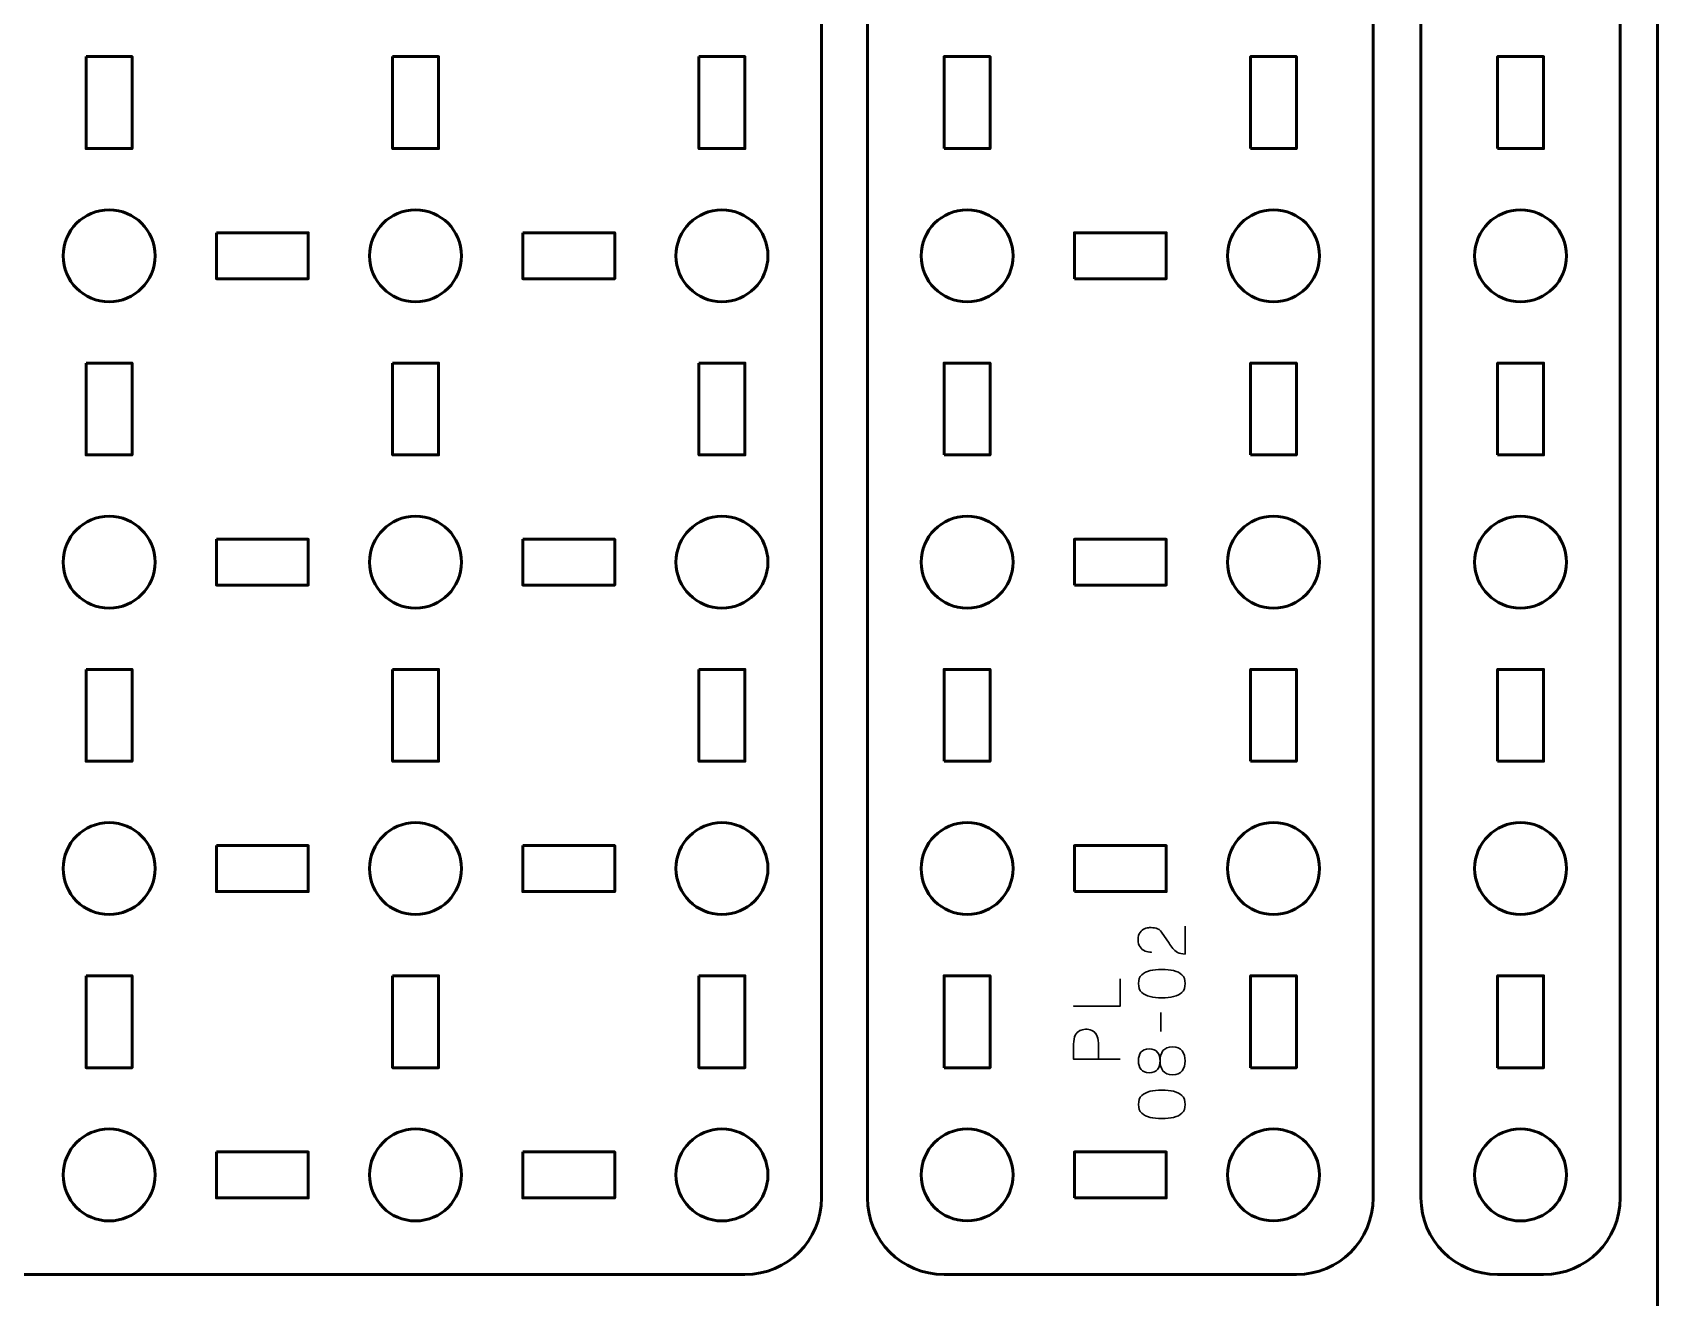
# Model space of a CAD drawing. Header units: centimetres. Extents: x -21 to 0, y -29.7 to 0.
# Drawn here: x -10.61 to 0, y -15.75 to -7.49 of the extents above; entities that cross this region are included whole.
import ezdxf

# ---------------------------------------------------------------- set-up
doc = ezdxf.new("R2010")
doc.units = ezdxf.units.CM
doc.header["$MEASUREMENT"] = 0
doc.layers.add('Layer 1', color=7, linetype='Continuous')

msp = doc.modelspace()

# ---------------------------------------------------------------- linework, layer by layer
at = {"layer": 'Layer 1', "color": 22, "lineweight": 53}
msp.add_open_spline([(-21.00003, -29.19996), (-21.00003, -29.19996), (-21.00003, -0.49992), (-21.00003, -0.49992), (-21.00003, -0.49992), (-21.00003, -0.22295), (-20.77694, 0.00004), (-20.49994, 0.00004), (-20.49994, 0.00004), (-20.49994, 0.00004), (-0.50008, 0.00004), (-0.50008, 0.00004), (-0.50008, 0.00004), (-0.22294, 0.00004), (0.00002, -0.22295), (0.00002, -0.49992), (0.00002, -0.49992), (0.00002, -0.49992), (0.00002, -29.19996), (0.00002, -29.19996), (0.00002, -29.19996), (0.00002, -29.47696), (-0.22294, -29.70005), (-0.50008, -29.70005), (-0.50008, -29.70005), (-0.50008, -29.70005), (-20.49994, -29.70005), (-20.49994, -29.70005), (-20.49994, -29.70005), (-20.77694, -29.70005), (-21.00003, -29.47696), (-21.00003, -29.19996)], degree=3, knots=[0, 0, 0, 0, 0.125, 0.125, 0.125, 0.125, 0.25, 0.25, 0.25, 0.25, 0.375, 0.375, 0.375, 0.375, 0.5, 0.5, 0.5, 0.5, 0.625, 0.625, 0.625, 0.625, 0.75, 0.75, 0.75, 0.75, 0.875, 0.875, 0.875, 0.875, 1, 1, 1, 1], dxfattribs=at)
at = {"layer": 'Layer 1', "color": 2, "lineweight": 53}
for points in [[(-20.25618, -0.29996), (-20.25618, -0.29996), (-5.9563, -0.29996), (-5.9563, -0.29996), (-5.9563, -0.29996), (-5.67916, -0.29996), (-5.4562, -0.52306), (-5.4562, -0.80006), (-5.4562, -0.80006), (-5.4562, -0.80006), (-5.4562, -15.09994), (-5.4562, -15.09994), (-5.4562, -15.09994), (-5.4562, -15.37708), (-5.67916, -15.60004), (-5.9563, -15.60004), (-5.9563, -15.60004), (-5.9563, -15.60004), (-20.25618, -15.60004), (-20.25618, -15.60004), (-20.25618, -15.60004), (-20.53318, -15.60004), (-20.75628, -15.37708), (-20.75628, -15.09994), (-20.75628, -15.09994), (-20.75628, -15.09994), (-20.75628, -0.80006), (-20.75628, -0.80006), (-20.75628, -0.80006), (-20.75628, -0.52306), (-20.53318, -0.29996), (-20.25618, -0.29996)], [(-5.15626, -15.09991), (-5.15626, -15.09991), (-5.15626, -0.80007), (-5.15626, -0.80007), (-5.15626, -0.80007), (-5.15626, -0.52294), (-4.93316, -0.29998), (-4.65616, -0.29998), (-4.65616, -0.29998), (-4.65616, -0.29998), (-2.35624, -0.29998), (-2.35624, -0.29998), (-2.35624, -0.29998), (-2.07923, -0.29998), (-1.85628, -0.52294), (-1.85628, -0.80007), (-1.85628, -0.80007), (-1.85628, -0.80007), (-1.85628, -15.09991), (-1.85628, -15.09991), (-1.85628, -15.09991), (-1.85628, -15.37691), (-2.07923, -15.60001), (-2.35624, -15.60001), (-2.35624, -15.60001), (-2.35624, -15.60001), (-4.65616, -15.60001), (-4.65616, -15.60001), (-4.65616, -15.60001), (-4.93316, -15.60001), (-5.15626, -15.37691), (-5.15626, -15.09991)], [(-1.54375, -15.09994), (-1.54375, -15.09994), (-1.54375, -0.80006), (-1.54375, -0.80006), (-1.54375, -0.80006), (-1.54375, -0.52292), (-1.32066, -0.29996), (-1.04366, -0.29996), (-1.04366, -0.29996), (-1.04366, -0.29996), (-0.74365, -0.29996), (-0.74365, -0.29996), (-0.74365, -0.29996), (-0.46669, -0.29996), (-0.24373, -0.52292), (-0.24373, -0.80006), (-0.24373, -0.80006), (-0.24373, -0.80006), (-0.24373, -15.09994), (-0.24373, -15.09994), (-0.24373, -15.09994), (-0.24373, -15.37694), (-0.46669, -15.60004), (-0.74365, -15.60004), (-0.74365, -15.60004), (-0.74365, -15.60004), (-1.04366, -15.60004), (-1.04366, -15.60004), (-1.04366, -15.60004), (-1.32066, -15.60004), (-1.54375, -15.37694), (-1.54375, -15.09994)]]:
    msp.add_open_spline(points, degree=3, knots=[0, 0, 0, 0, 0.125, 0.125, 0.125, 0.125, 0.25, 0.25, 0.25, 0.25, 0.375, 0.375, 0.375, 0.375, 0.5, 0.5, 0.5, 0.5, 0.625, 0.625, 0.625, 0.625, 0.75, 0.75, 0.75, 0.75, 0.875, 0.875, 0.875, 0.875, 1, 1, 1, 1], dxfattribs=at)
at = {"layer": 'Layer 1', "lineweight": 53}
for points in [[(-10.25617, -7.65002), (-10.25617, -7.65002), (-9.95616, -7.65002), (-9.95616, -7.65002), (-9.95616, -7.65002), (-9.95616, -7.65002), (-9.95616, -8.25002), (-9.95616, -8.25002), (-9.95616, -8.25002), (-9.95616, -8.25002), (-10.25617, -8.25002), (-10.25617, -8.25002), (-10.25617, -8.25002), (-10.25617, -8.25002), (-10.25617, -7.65002), (-10.25617, -7.65002)], [(-8.25623, -7.65002), (-8.25623, -7.65002), (-7.95623, -7.65002), (-7.95623, -7.65002), (-7.95623, -7.65002), (-7.95623, -7.65002), (-7.95623, -8.25002), (-7.95623, -8.25002), (-7.95623, -8.25002), (-7.95623, -8.25002), (-8.25623, -8.25002), (-8.25623, -8.25002), (-8.25623, -8.25002), (-8.25623, -8.25002), (-8.25623, -7.65002), (-8.25623, -7.65002)], [(-6.2563, -7.65002), (-6.2563, -7.65002), (-5.9563, -7.65002), (-5.9563, -7.65002), (-5.9563, -7.65002), (-5.9563, -7.65002), (-5.9563, -8.25002), (-5.9563, -8.25002), (-5.9563, -8.25002), (-5.9563, -8.25002), (-6.2563, -8.25002), (-6.2563, -8.25002), (-6.2563, -8.25002), (-6.2563, -8.25002), (-6.2563, -7.65002), (-6.2563, -7.65002)], [(-4.65616, -8.24997), (-4.65616, -8.24997), (-4.65616, -7.64997), (-4.65616, -7.64997), (-4.65616, -7.64997), (-4.65616, -7.64997), (-4.35616, -7.64997), (-4.35616, -7.64997), (-4.35616, -7.64997), (-4.35616, -7.64997), (-4.35616, -8.24997), (-4.35616, -8.24997), (-4.35616, -8.24997), (-4.35616, -8.24997), (-4.65616, -8.24997), (-4.65616, -8.24997)], [(-2.65624, -8.24997), (-2.65624, -8.24997), (-2.65624, -7.64997), (-2.65624, -7.64997), (-2.65624, -7.64997), (-2.65624, -7.64997), (-2.35624, -7.64997), (-2.35624, -7.64997), (-2.35624, -7.64997), (-2.35624, -7.64997), (-2.35624, -8.24997), (-2.35624, -8.24997), (-2.35624, -8.24997), (-2.35624, -8.24997), (-2.65624, -8.24997), (-2.65624, -8.24997)], [(-1.04366, -8.24998), (-1.04366, -8.24998), (-1.04366, -7.64998), (-1.04366, -7.64998), (-1.04366, -7.64998), (-1.04366, -7.64998), (-0.74365, -7.64998), (-0.74365, -7.64998), (-0.74365, -7.64998), (-0.74365, -7.64998), (-0.74365, -8.24998), (-0.74365, -8.24998), (-0.74365, -8.24998), (-0.74365, -8.24998), (-1.04366, -8.24998), (-1.04366, -8.24998)], [(-9.80627, -8.95004), (-9.80627, -9.11567), (-9.94061, -9.25004), (-10.10623, -9.25004), (-10.10623, -9.25004), (-10.2719, -9.25004), (-10.40624, -9.11567), (-10.40624, -8.95004), (-10.40624, -8.95004), (-10.40624, -8.78427), (-10.2719, -8.65003), (-10.10623, -8.65003), (-10.10623, -8.65003), (-9.94061, -8.65003), (-9.80627, -8.78427), (-9.80627, -8.95004)], [(-7.80616, -8.95004), (-7.80616, -9.11567), (-7.94053, -9.25004), (-8.10616, -9.25004), (-8.10616, -9.25004), (-8.27193, -9.25004), (-8.40616, -9.11567), (-8.40616, -8.95004), (-8.40616, -8.95004), (-8.40616, -8.78427), (-8.27193, -8.65003), (-8.10616, -8.65003), (-8.10616, -8.65003), (-7.94053, -8.65003), (-7.80616, -8.78427), (-7.80616, -8.95004)], [(-5.80623, -8.95004), (-5.80623, -9.11567), (-5.94056, -9.25004), (-6.10623, -9.25004), (-6.10623, -9.25004), (-6.27186, -9.25004), (-6.40623, -9.11567), (-6.40623, -8.95004), (-6.40623, -8.95004), (-6.40623, -8.78427), (-6.27186, -8.65003), (-6.10623, -8.65003), (-6.10623, -8.65003), (-5.94056, -8.65003), (-5.80623, -8.78427), (-5.80623, -8.95004)], [(-4.50623, -8.65002), (-4.34046, -8.65002), (-4.20623, -8.78426), (-4.20623, -8.95003), (-4.20623, -8.95003), (-4.20623, -9.11569), (-4.34046, -9.25003), (-4.50623, -9.25003), (-4.50623, -9.25003), (-4.67189, -9.25003), (-4.80623, -9.11569), (-4.80623, -8.95003), (-4.80623, -8.95003), (-4.80623, -8.78426), (-4.67189, -8.65002), (-4.50623, -8.65002)], [(-2.50617, -8.65002), (-2.34054, -8.65002), (-2.20616, -8.78426), (-2.20616, -8.95003), (-2.20616, -8.95003), (-2.20616, -9.11569), (-2.34054, -9.25003), (-2.50617, -9.25003), (-2.50617, -9.25003), (-2.67194, -9.25003), (-2.80617, -9.11569), (-2.80617, -8.95003), (-2.80617, -8.95003), (-2.80617, -8.78426), (-2.67194, -8.65002), (-2.50617, -8.65002)], [(-0.89373, -8.65003), (-0.72795, -8.65003), (-0.59372, -8.78427), (-0.59372, -8.95004), (-0.59372, -8.95004), (-0.59372, -9.1157), (-0.72795, -9.25004), (-0.89373, -9.25004), (-0.89373, -9.25004), (-1.05939, -9.25004), (-1.19373, -9.1157), (-1.19373, -8.95004), (-1.19373, -8.95004), (-1.19373, -8.78427), (-1.05939, -8.65003), (-0.89373, -8.65003)], [(-9.40622, -8.79996), (-9.40622, -8.79996), (-8.80621, -8.79996), (-8.80621, -8.79996), (-8.80621, -8.79996), (-8.80621, -8.79996), (-8.80621, -9.09997), (-8.80621, -9.09997), (-8.80621, -9.09997), (-8.80621, -9.09997), (-9.40622, -9.09997), (-9.40622, -9.09997), (-9.40622, -9.09997), (-9.40622, -9.09997), (-9.40622, -8.79996), (-9.40622, -8.79996)], [(-7.40625, -8.79996), (-7.40625, -8.79996), (-6.80625, -8.79996), (-6.80625, -8.79996), (-6.80625, -8.79996), (-6.80625, -8.79996), (-6.80625, -9.09997), (-6.80625, -9.09997), (-6.80625, -9.09997), (-6.80625, -9.09997), (-7.40625, -9.09997), (-7.40625, -9.09997), (-7.40625, -9.09997), (-7.40625, -9.09997), (-7.40625, -8.79996), (-7.40625, -8.79996)], [(-3.80621, -9.09996), (-3.80621, -9.09996), (-3.80621, -8.79995), (-3.80621, -8.79995), (-3.80621, -8.79995), (-3.80621, -8.79995), (-3.20622, -8.79995), (-3.20622, -8.79995), (-3.20622, -8.79995), (-3.20622, -8.79995), (-3.20622, -9.09996), (-3.20622, -9.09996), (-3.20622, -9.09996), (-3.20622, -9.09996), (-3.80621, -9.09996), (-3.80621, -9.09996)], [(-10.25617, -9.64995), (-10.25617, -9.64995), (-9.95616, -9.64995), (-9.95616, -9.64995), (-9.95616, -9.64995), (-9.95616, -9.64995), (-9.95616, -10.24995), (-9.95616, -10.24995), (-9.95616, -10.24995), (-9.95616, -10.24995), (-10.25617, -10.24995), (-10.25617, -10.24995), (-10.25617, -10.24995), (-10.25617, -10.24995), (-10.25617, -9.64995), (-10.25617, -9.64995)], [(-8.25623, -9.64995), (-8.25623, -9.64995), (-7.95623, -9.64995), (-7.95623, -9.64995), (-7.95623, -9.64995), (-7.95623, -9.64995), (-7.95623, -10.24995), (-7.95623, -10.24995), (-7.95623, -10.24995), (-7.95623, -10.24995), (-8.25623, -10.24995), (-8.25623, -10.24995), (-8.25623, -10.24995), (-8.25623, -10.24995), (-8.25623, -9.64995), (-8.25623, -9.64995)], [(-6.2563, -9.64995), (-6.2563, -9.64995), (-5.9563, -9.64995), (-5.9563, -9.64995), (-5.9563, -9.64995), (-5.9563, -9.64995), (-5.9563, -10.24995), (-5.9563, -10.24995), (-5.9563, -10.24995), (-5.9563, -10.24995), (-6.2563, -10.24995), (-6.2563, -10.24995), (-6.2563, -10.24995), (-6.2563, -10.24995), (-6.2563, -9.64995), (-6.2563, -9.64995)], [(-4.65616, -10.24994), (-4.65616, -10.24994), (-4.65616, -9.64994), (-4.65616, -9.64994), (-4.65616, -9.64994), (-4.65616, -9.64994), (-4.35616, -9.64994), (-4.35616, -9.64994), (-4.35616, -9.64994), (-4.35616, -9.64994), (-4.35616, -10.24994), (-4.35616, -10.24994), (-4.35616, -10.24994), (-4.35616, -10.24994), (-4.65616, -10.24994), (-4.65616, -10.24994)], [(-2.65624, -10.24994), (-2.65624, -10.24994), (-2.65624, -9.64994), (-2.65624, -9.64994), (-2.65624, -9.64994), (-2.65624, -9.64994), (-2.35624, -9.64994), (-2.35624, -9.64994), (-2.35624, -9.64994), (-2.35624, -9.64994), (-2.35624, -10.24994), (-2.35624, -10.24994), (-2.35624, -10.24994), (-2.35624, -10.24994), (-2.65624, -10.24994), (-2.65624, -10.24994)], [(-1.04366, -10.24995), (-1.04366, -10.24995), (-1.04366, -9.64995), (-1.04366, -9.64995), (-1.04366, -9.64995), (-1.04366, -9.64995), (-0.74365, -9.64995), (-0.74365, -9.64995), (-0.74365, -9.64995), (-0.74365, -9.64995), (-0.74365, -10.24995), (-0.74365, -10.24995), (-0.74365, -10.24995), (-0.74365, -10.24995), (-1.04366, -10.24995), (-1.04366, -10.24995)], [(-9.80627, -10.95), (-9.80627, -11.11563), (-9.94061, -11.24997), (-10.10623, -11.24997), (-10.10623, -11.24997), (-10.2719, -11.24997), (-10.40624, -11.11563), (-10.40624, -10.95), (-10.40624, -10.95), (-10.40624, -10.78434), (-10.2719, -10.65), (-10.10623, -10.65), (-10.10623, -10.65), (-9.94061, -10.65), (-9.80627, -10.78434), (-9.80627, -10.95)], [(-7.80616, -10.95), (-7.80616, -11.11563), (-7.94053, -11.24997), (-8.10616, -11.24997), (-8.10616, -11.24997), (-8.27193, -11.24997), (-8.40616, -11.11563), (-8.40616, -10.95), (-8.40616, -10.95), (-8.40616, -10.78434), (-8.27193, -10.65), (-8.10616, -10.65), (-8.10616, -10.65), (-7.94053, -10.65), (-7.80616, -10.78434), (-7.80616, -10.95)], [(-5.80623, -10.95), (-5.80623, -11.11563), (-5.94056, -11.24997), (-6.10623, -11.24997), (-6.10623, -11.24997), (-6.27186, -11.24997), (-6.40623, -11.11563), (-6.40623, -10.95), (-6.40623, -10.95), (-6.40623, -10.78434), (-6.27186, -10.65), (-6.10623, -10.65), (-6.10623, -10.65), (-5.94056, -10.65), (-5.80623, -10.78434), (-5.80623, -10.95)], [(-4.50623, -10.64999), (-4.34046, -10.64999), (-4.20623, -10.78432), (-4.20623, -10.94998), (-4.20623, -10.94998), (-4.20623, -11.11561), (-4.34046, -11.24999), (-4.50623, -11.24999), (-4.50623, -11.24999), (-4.67189, -11.24999), (-4.80623, -11.11561), (-4.80623, -10.94998), (-4.80623, -10.94998), (-4.80623, -10.78432), (-4.67189, -10.64999), (-4.50623, -10.64999)], [(-2.50617, -10.64999), (-2.34054, -10.64999), (-2.20616, -10.78432), (-2.20616, -10.94998), (-2.20616, -10.94998), (-2.20616, -11.11561), (-2.34054, -11.24999), (-2.50617, -11.24999), (-2.50617, -11.24999), (-2.67194, -11.24999), (-2.80617, -11.11561), (-2.80617, -10.94998), (-2.80617, -10.94998), (-2.80617, -10.78432), (-2.67194, -10.64999), (-2.50617, -10.64999)], [(-0.89373, -10.65), (-0.72795, -10.65), (-0.59372, -10.78434), (-0.59372, -10.95), (-0.59372, -10.95), (-0.59372, -11.11563), (-0.72795, -11.25001), (-0.89373, -11.25001), (-0.89373, -11.25001), (-1.05939, -11.25001), (-1.19373, -11.11563), (-1.19373, -10.95), (-1.19373, -10.95), (-1.19373, -10.78434), (-1.05939, -10.65), (-0.89373, -10.65)], [(-9.40622, -10.80007), (-9.40622, -10.80007), (-8.80621, -10.80007), (-8.80621, -10.80007), (-8.80621, -10.80007), (-8.80621, -10.80007), (-8.80621, -11.10008), (-8.80621, -11.10008), (-8.80621, -11.10008), (-8.80621, -11.10008), (-9.40622, -11.10008), (-9.40622, -11.10008), (-9.40622, -11.10008), (-9.40622, -11.10008), (-9.40622, -10.80007), (-9.40622, -10.80007)], [(-7.40625, -10.80007), (-7.40625, -10.80007), (-6.80625, -10.80007), (-6.80625, -10.80007), (-6.80625, -10.80007), (-6.80625, -10.80007), (-6.80625, -11.10008), (-6.80625, -11.10008), (-6.80625, -11.10008), (-6.80625, -11.10008), (-7.40625, -11.10008), (-7.40625, -11.10008), (-7.40625, -11.10008), (-7.40625, -11.10008), (-7.40625, -10.80007), (-7.40625, -10.80007)], [(-3.80621, -11.10006), (-3.80621, -11.10006), (-3.80621, -10.80005), (-3.80621, -10.80005), (-3.80621, -10.80005), (-3.80621, -10.80005), (-3.20622, -10.80005), (-3.20622, -10.80005), (-3.20622, -10.80005), (-3.20622, -10.80005), (-3.20622, -11.10006), (-3.20622, -11.10006), (-3.20622, -11.10006), (-3.20622, -11.10006), (-3.80621, -11.10006), (-3.80621, -11.10006)], [(-10.25617, -11.65002), (-10.25617, -11.65002), (-9.95616, -11.65002), (-9.95616, -11.65002), (-9.95616, -11.65002), (-9.95616, -11.65002), (-9.95616, -12.25003), (-9.95616, -12.25003), (-9.95616, -12.25003), (-9.95616, -12.25003), (-10.25617, -12.25003), (-10.25617, -12.25003), (-10.25617, -12.25003), (-10.25617, -12.25003), (-10.25617, -11.65002), (-10.25617, -11.65002)], [(-8.25623, -11.65002), (-8.25623, -11.65002), (-7.95623, -11.65002), (-7.95623, -11.65002), (-7.95623, -11.65002), (-7.95623, -11.65002), (-7.95623, -12.25003), (-7.95623, -12.25003), (-7.95623, -12.25003), (-7.95623, -12.25003), (-8.25623, -12.25003), (-8.25623, -12.25003), (-8.25623, -12.25003), (-8.25623, -12.25003), (-8.25623, -11.65002), (-8.25623, -11.65002)], [(-6.2563, -11.65002), (-6.2563, -11.65002), (-5.9563, -11.65002), (-5.9563, -11.65002), (-5.9563, -11.65002), (-5.9563, -11.65002), (-5.9563, -12.25003), (-5.9563, -12.25003), (-5.9563, -12.25003), (-5.9563, -12.25003), (-6.2563, -12.25003), (-6.2563, -12.25003), (-6.2563, -12.25003), (-6.2563, -12.25003), (-6.2563, -11.65002), (-6.2563, -11.65002)], [(-4.65616, -12.25001), (-4.65616, -12.25001), (-4.65616, -11.65), (-4.65616, -11.65), (-4.65616, -11.65), (-4.65616, -11.65), (-4.35616, -11.65), (-4.35616, -11.65), (-4.35616, -11.65), (-4.35616, -11.65), (-4.35616, -12.25001), (-4.35616, -12.25001), (-4.35616, -12.25001), (-4.35616, -12.25001), (-4.65616, -12.25001), (-4.65616, -12.25001)], [(-2.65624, -12.25001), (-2.65624, -12.25001), (-2.65624, -11.65), (-2.65624, -11.65), (-2.65624, -11.65), (-2.65624, -11.65), (-2.35624, -11.65), (-2.35624, -11.65), (-2.35624, -11.65), (-2.35624, -11.65), (-2.35624, -12.25001), (-2.35624, -12.25001), (-2.35624, -12.25001), (-2.35624, -12.25001), (-2.65624, -12.25001), (-2.65624, -12.25001)], [(-1.04366, -12.25003), (-1.04366, -12.25003), (-1.04366, -11.65002), (-1.04366, -11.65002), (-1.04366, -11.65002), (-1.04366, -11.65002), (-0.74365, -11.65002), (-0.74365, -11.65002), (-0.74365, -11.65002), (-0.74365, -11.65002), (-0.74365, -12.25003), (-0.74365, -12.25003), (-0.74365, -12.25003), (-0.74365, -12.25003), (-1.04366, -12.25003), (-1.04366, -12.25003)], [(-9.80627, -12.95008), (-9.80627, -13.11571), (-9.94061, -13.25008), (-10.10623, -13.25008), (-10.10623, -13.25008), (-10.2719, -13.25008), (-10.40624, -13.11571), (-10.40624, -12.95008), (-10.40624, -12.95008), (-10.40624, -12.78431), (-10.2719, -12.65008), (-10.10623, -12.65008), (-10.10623, -12.65008), (-9.94061, -12.65008), (-9.80627, -12.78431), (-9.80627, -12.95008)], [(-7.80616, -12.95008), (-7.80616, -13.11571), (-7.94053, -13.25008), (-8.10616, -13.25008), (-8.10616, -13.25008), (-8.27193, -13.25008), (-8.40616, -13.11571), (-8.40616, -12.95008), (-8.40616, -12.95008), (-8.40616, -12.78431), (-8.27193, -12.65008), (-8.10616, -12.65008), (-8.10616, -12.65008), (-7.94053, -12.65008), (-7.80616, -12.78431), (-7.80616, -12.95008)], [(-5.80623, -12.95008), (-5.80623, -13.11571), (-5.94056, -13.25008), (-6.10623, -13.25008), (-6.10623, -13.25008), (-6.27186, -13.25008), (-6.40623, -13.11571), (-6.40623, -12.95008), (-6.40623, -12.95008), (-6.40623, -12.78431), (-6.27186, -12.65008), (-6.10623, -12.65008), (-6.10623, -12.65008), (-5.94056, -12.65008), (-5.80623, -12.78431), (-5.80623, -12.95008)], [(-4.50623, -12.64991), (-4.34046, -12.64991), (-4.20623, -12.78429), (-4.20623, -12.94992), (-4.20623, -12.94992), (-4.20623, -13.11569), (-4.34046, -13.24992), (-4.50623, -13.24992), (-4.50623, -13.24992), (-4.67189, -13.24992), (-4.80623, -13.11569), (-4.80623, -12.94992), (-4.80623, -12.94992), (-4.80623, -12.78429), (-4.67189, -12.64991), (-4.50623, -12.64991)], [(-2.50617, -12.64991), (-2.34054, -12.64991), (-2.20616, -12.78429), (-2.20616, -12.94992), (-2.20616, -12.94992), (-2.20616, -13.11569), (-2.34054, -13.24992), (-2.50617, -13.24992), (-2.50617, -13.24992), (-2.67194, -13.24992), (-2.80617, -13.11569), (-2.80617, -12.94992), (-2.80617, -12.94992), (-2.80617, -12.78429), (-2.67194, -12.64991), (-2.50617, -12.64991)], [(-0.89373, -12.64993), (-0.72795, -12.64993), (-0.59372, -12.78431), (-0.59372, -12.94994), (-0.59372, -12.94994), (-0.59372, -13.11571), (-0.72795, -13.24994), (-0.89373, -13.24994), (-0.89373, -13.24994), (-1.05939, -13.24994), (-1.19373, -13.11571), (-1.19373, -12.94994), (-1.19373, -12.94994), (-1.19373, -12.78431), (-1.05939, -12.64993), (-0.89373, -12.64993)], [(-9.40622, -12.80001), (-9.40622, -12.80001), (-8.80621, -12.80001), (-8.80621, -12.80001), (-8.80621, -12.80001), (-8.80621, -12.80001), (-8.80621, -13.10001), (-8.80621, -13.10001), (-8.80621, -13.10001), (-8.80621, -13.10001), (-9.40622, -13.10001), (-9.40622, -13.10001), (-9.40622, -13.10001), (-9.40622, -13.10001), (-9.40622, -12.80001), (-9.40622, -12.80001)], [(-7.40625, -12.80001), (-7.40625, -12.80001), (-6.80625, -12.80001), (-6.80625, -12.80001), (-6.80625, -12.80001), (-6.80625, -12.80001), (-6.80625, -13.10001), (-6.80625, -13.10001), (-6.80625, -13.10001), (-6.80625, -13.10001), (-7.40625, -13.10001), (-7.40625, -13.10001), (-7.40625, -13.10001), (-7.40625, -13.10001), (-7.40625, -12.80001), (-7.40625, -12.80001)], [(-3.80621, -13.09999), (-3.80621, -13.09999), (-3.80621, -12.79999), (-3.80621, -12.79999), (-3.80621, -12.79999), (-3.80621, -12.79999), (-3.20622, -12.79999), (-3.20622, -12.79999), (-3.20622, -12.79999), (-3.20622, -12.79999), (-3.20622, -13.09999), (-3.20622, -13.09999), (-3.20622, -13.09999), (-3.20622, -13.09999), (-3.80621, -13.09999), (-3.80621, -13.09999)], [(-10.25617, -13.64999), (-10.25617, -13.64999), (-9.95616, -13.64999), (-9.95616, -13.64999), (-9.95616, -13.64999), (-9.95616, -13.64999), (-9.95616, -14.24999), (-9.95616, -14.24999), (-9.95616, -14.24999), (-9.95616, -14.24999), (-10.25617, -14.24999), (-10.25617, -14.24999), (-10.25617, -14.24999), (-10.25617, -14.24999), (-10.25617, -13.64999), (-10.25617, -13.64999)], [(-8.25623, -13.64999), (-8.25623, -13.64999), (-7.95623, -13.64999), (-7.95623, -13.64999), (-7.95623, -13.64999), (-7.95623, -13.64999), (-7.95623, -14.24999), (-7.95623, -14.24999), (-7.95623, -14.24999), (-7.95623, -14.24999), (-8.25623, -14.24999), (-8.25623, -14.24999), (-8.25623, -14.24999), (-8.25623, -14.24999), (-8.25623, -13.64999), (-8.25623, -13.64999)], [(-6.2563, -13.64999), (-6.2563, -13.64999), (-5.9563, -13.64999), (-5.9563, -13.64999), (-5.9563, -13.64999), (-5.9563, -13.64999), (-5.9563, -14.24999), (-5.9563, -14.24999), (-5.9563, -14.24999), (-5.9563, -14.24999), (-6.2563, -14.24999), (-6.2563, -14.24999), (-6.2563, -14.24999), (-6.2563, -14.24999), (-6.2563, -13.64999), (-6.2563, -13.64999)], [(-4.65616, -14.24996), (-4.65616, -14.24996), (-4.65616, -13.64997), (-4.65616, -13.64997), (-4.65616, -13.64997), (-4.65616, -13.64997), (-4.35616, -13.64997), (-4.35616, -13.64997), (-4.35616, -13.64997), (-4.35616, -13.64997), (-4.35616, -14.24996), (-4.35616, -14.24996), (-4.35616, -14.24996), (-4.35616, -14.24996), (-4.65616, -14.24996), (-4.65616, -14.24996)], [(-2.65624, -14.24996), (-2.65624, -14.24996), (-2.65624, -13.64997), (-2.65624, -13.64997), (-2.65624, -13.64997), (-2.65624, -13.64997), (-2.35624, -13.64997), (-2.35624, -13.64997), (-2.35624, -13.64997), (-2.35624, -13.64997), (-2.35624, -14.24996), (-2.35624, -14.24996), (-2.35624, -14.24996), (-2.35624, -14.24996), (-2.65624, -14.24996), (-2.65624, -14.24996)], [(-1.04366, -14.24999), (-1.04366, -14.24999), (-1.04366, -13.64999), (-1.04366, -13.64999), (-1.04366, -13.64999), (-1.04366, -13.64999), (-0.74365, -13.64999), (-0.74365, -13.64999), (-0.74365, -13.64999), (-0.74365, -13.64999), (-0.74365, -14.24999), (-0.74365, -14.24999), (-0.74365, -14.24999), (-0.74365, -14.24999), (-1.04366, -14.24999), (-1.04366, -14.24999)], [(-9.80627, -14.95001), (-9.80627, -15.11567), (-9.94061, -15.25001), (-10.10623, -15.25001), (-10.10623, -15.25001), (-10.2719, -15.25001), (-10.40624, -15.11567), (-10.40624, -14.95001), (-10.40624, -14.95001), (-10.40624, -14.78438), (-10.2719, -14.65001), (-10.10623, -14.65001), (-10.10623, -14.65001), (-9.94061, -14.65001), (-9.80627, -14.78438), (-9.80627, -14.95001)], [(-7.80616, -14.95001), (-7.80616, -15.11567), (-7.94053, -15.25001), (-8.10616, -15.25001), (-8.10616, -15.25001), (-8.27193, -15.25001), (-8.40616, -15.11567), (-8.40616, -14.95001), (-8.40616, -14.95001), (-8.40616, -14.78438), (-8.27193, -14.65001), (-8.10616, -14.65001), (-8.10616, -14.65001), (-7.94053, -14.65001), (-7.80616, -14.78438), (-7.80616, -14.95001)], [(-5.80623, -14.95001), (-5.80623, -15.11567), (-5.94056, -15.25001), (-6.10623, -15.25001), (-6.10623, -15.25001), (-6.27186, -15.25001), (-6.40623, -15.11567), (-6.40623, -14.95001), (-6.40623, -14.95001), (-6.40623, -14.78438), (-6.27186, -14.65001), (-6.10623, -14.65001), (-6.10623, -14.65001), (-5.94056, -14.65001), (-5.80623, -14.78438), (-5.80623, -14.95001)], [(-4.50623, -14.64998), (-4.34046, -14.64998), (-4.20623, -14.78421), (-4.20623, -14.94998), (-4.20623, -14.94998), (-4.20623, -15.11564), (-4.34046, -15.24998), (-4.50623, -15.24998), (-4.50623, -15.24998), (-4.67189, -15.24998), (-4.80623, -15.11564), (-4.80623, -14.94998), (-4.80623, -14.94998), (-4.80623, -14.78421), (-4.67189, -14.64998), (-4.50623, -14.64998)], [(-2.50617, -14.64998), (-2.34054, -14.64998), (-2.20616, -14.78421), (-2.20616, -14.94998), (-2.20616, -14.94998), (-2.20616, -15.11564), (-2.34054, -15.24998), (-2.50617, -15.24998), (-2.50617, -15.24998), (-2.67194, -15.24998), (-2.80617, -15.11564), (-2.80617, -14.94998), (-2.80617, -14.94998), (-2.80617, -14.78421), (-2.67194, -14.64998), (-2.50617, -14.64998)], [(-0.89373, -14.65001), (-0.72795, -14.65001), (-0.59372, -14.78424), (-0.59372, -14.95001), (-0.59372, -14.95001), (-0.59372, -15.11567), (-0.72795, -15.25001), (-0.89373, -15.25001), (-0.89373, -15.25001), (-1.05939, -15.25001), (-1.19373, -15.11567), (-1.19373, -14.95001), (-1.19373, -14.95001), (-1.19373, -14.78424), (-1.05939, -14.65001), (-0.89373, -14.65001)], [(-9.40622, -14.79994), (-9.40622, -14.79994), (-8.80621, -14.79994), (-8.80621, -14.79994), (-8.80621, -14.79994), (-8.80621, -14.79994), (-8.80621, -15.09994), (-8.80621, -15.09994), (-8.80621, -15.09994), (-8.80621, -15.09994), (-9.40622, -15.09994), (-9.40622, -15.09994), (-9.40622, -15.09994), (-9.40622, -15.09994), (-9.40622, -14.79994), (-9.40622, -14.79994)], [(-7.40625, -14.79994), (-7.40625, -14.79994), (-6.80625, -14.79994), (-6.80625, -14.79994), (-6.80625, -14.79994), (-6.80625, -14.79994), (-6.80625, -15.09994), (-6.80625, -15.09994), (-6.80625, -15.09994), (-6.80625, -15.09994), (-7.40625, -15.09994), (-7.40625, -15.09994), (-7.40625, -15.09994), (-7.40625, -15.09994), (-7.40625, -14.79994), (-7.40625, -14.79994)], [(-3.80621, -15.09991), (-3.80621, -15.09991), (-3.80621, -14.79991), (-3.80621, -14.79991), (-3.80621, -14.79991), (-3.80621, -14.79991), (-3.20622, -14.79991), (-3.20622, -14.79991), (-3.20622, -14.79991), (-3.20622, -14.79991), (-3.20622, -15.09991), (-3.20622, -15.09991), (-3.20622, -15.09991), (-3.20622, -15.09991), (-3.80621, -15.09991), (-3.80621, -15.09991)]]:
    msp.add_open_spline(points, degree=3, knots=[0, 0, 0, 0, 0.25, 0.25, 0.25, 0.25, 0.5, 0.5, 0.5, 0.5, 0.75, 0.75, 0.75, 0.75, 1, 1, 1, 1], dxfattribs=at)
at = {"layer": 'Layer 1', "color": 40, "lineweight": 30}
for points, knots in [([(-3.08289, -13.32654), (-3.08289, -13.32654), (-3.08289, -13.50815), (-3.08289, -13.50815), (-3.08289, -13.50815), (-3.10314, -13.50762), (-3.11954, -13.50388), (-3.13235, -13.49715), (-3.13235, -13.49715), (-3.14501, -13.49051), (-3.15563, -13.48198), (-3.16417, -13.4715), (-3.16417, -13.4715), (-3.17246, -13.46116), (-3.18057, -13.44987), (-3.1883, -13.43746), (-3.1883, -13.43746), (-3.1883, -13.43746), (-3.23652, -13.36514), (-3.23652, -13.36514), (-3.23652, -13.36514), (-3.247, -13.35078), (-3.25928, -13.3421), (-3.27303, -13.33907), (-3.27303, -13.33907), (-3.28683, -13.33617), (-3.30087, -13.33494), (-3.31537, -13.3355), (-3.31537, -13.3355), (-3.32514, -13.33536), (-3.3359, -13.33769), (-3.34761, -13.34238), (-3.34761, -13.34238), (-3.35904, -13.34721), (-3.36895, -13.35519), (-3.37749, -13.36651), (-3.37749, -13.36651), (-3.38578, -13.37794), (-3.39019, -13.3935), (-3.39058, -13.41336), (-3.39058, -13.41336), (-3.39019, -13.43347), (-3.38578, -13.44973), (-3.37735, -13.46187), (-3.37735, -13.46187), (-3.36881, -13.47411), (-3.35795, -13.48293), (-3.34482, -13.48833), (-3.34482, -13.48833), (-3.33149, -13.49383), (-3.3177, -13.49644), (-3.30351, -13.4963), (-3.30351, -13.4963), (-3.3177, -13.49644), (-3.33149, -13.49383), (-3.34482, -13.48833), (-3.34482, -13.48833), (-3.35795, -13.48293), (-3.36881, -13.47411), (-3.37735, -13.46187), (-3.37735, -13.46187), (-3.38578, -13.44973), (-3.39019, -13.43347), (-3.39058, -13.41336), (-3.39058, -13.41336), (-3.39019, -13.3935), (-3.38578, -13.37794), (-3.37749, -13.36651), (-3.37749, -13.36651), (-3.36895, -13.35519), (-3.35904, -13.34721), (-3.34761, -13.34238), (-3.34761, -13.34238), (-3.3359, -13.33769), (-3.32514, -13.33536), (-3.31537, -13.3355), (-3.31537, -13.3355), (-3.30087, -13.33494), (-3.28683, -13.33617), (-3.27303, -13.33907), (-3.27303, -13.33907), (-3.25928, -13.3421), (-3.247, -13.35078), (-3.23652, -13.36514), (-3.23652, -13.36514), (-3.23652, -13.36514), (-3.1883, -13.43746), (-3.1883, -13.43746), (-3.1883, -13.43746), (-3.18057, -13.44987), (-3.17246, -13.46116), (-3.16417, -13.4715), (-3.16417, -13.4715), (-3.15563, -13.48198), (-3.14501, -13.49051), (-3.13235, -13.49715), (-3.13235, -13.49715), (-3.11954, -13.50388), (-3.10314, -13.50762), (-3.08289, -13.50815), (-3.08289, -13.50815), (-3.08289, -13.50815), (-3.08289, -13.32654), (-3.08289, -13.32654)], [0, 0, 0, 0, 0.03846154, 0.03846154, 0.03846154, 0.03846154, 0.07692308, 0.07692308, 0.07692308, 0.07692308, 0.11538462, 0.11538462, 0.11538462, 0.11538462, 0.15384615, 0.15384615, 0.15384615, 0.15384615, 0.19230769, 0.19230769, 0.19230769, 0.19230769, 0.23076923, 0.23076923, 0.23076923, 0.23076923, 0.26923077, 0.26923077, 0.26923077, 0.26923077, 0.30769231, 0.30769231, 0.30769231, 0.30769231, 0.34615385, 0.34615385, 0.34615385, 0.34615385, 0.38461538, 0.38461538, 0.38461538, 0.38461538, 0.42307692, 0.42307692, 0.42307692, 0.42307692, 0.46153846, 0.46153846, 0.46153846, 0.46153846, 0.5, 0.5, 0.5, 0.5, 0.53846154, 0.53846154, 0.53846154, 0.53846154, 0.57692308, 0.57692308, 0.57692308, 0.57692308, 0.61538462, 0.61538462, 0.61538462, 0.61538462, 0.65384615, 0.65384615, 0.65384615, 0.65384615, 0.69230769, 0.69230769, 0.69230769, 0.69230769, 0.73076923, 0.73076923, 0.73076923, 0.73076923, 0.76923077, 0.76923077, 0.76923077, 0.76923077, 0.80769231, 0.80769231, 0.80769231, 0.80769231, 0.84615385, 0.84615385, 0.84615385, 0.84615385, 0.88461538, 0.88461538, 0.88461538, 0.88461538, 0.92307692, 0.92307692, 0.92307692, 0.92307692, 0.96153846, 0.96153846, 0.96153846, 0.96153846, 1, 1, 1, 1]), ([(-3.50622, -13.66994), (-3.50622, -13.66994), (-3.50622, -13.84812), (-3.50622, -13.84812), (-3.50622, -13.84812), (-3.50622, -13.84812), (-3.81143, -13.84812), (-3.81143, -13.84812), (-3.81143, -13.84812), (-3.81143, -13.84812), (-3.50622, -13.84812), (-3.50622, -13.84812), (-3.50622, -13.84812), (-3.50622, -13.84812), (-3.50622, -13.66994), (-3.50622, -13.66994)], [0, 0, 0, 0, 0.25, 0.25, 0.25, 0.25, 0.5, 0.5, 0.5, 0.5, 0.75, 0.75, 0.75, 0.75, 1, 1, 1, 1]), ([(-3.08289, -13.70123), (-3.08313, -13.67671), (-3.09005, -13.65769), (-3.10356, -13.64418), (-3.10356, -13.64418), (-3.11704, -13.63081), (-3.13524, -13.62143), (-3.15824, -13.61621), (-3.15824, -13.61621), (-3.18114, -13.61109), (-3.20675, -13.60862), (-3.23529, -13.60891), (-3.23529, -13.60891), (-3.2634, -13.60862), (-3.28902, -13.61109), (-3.31205, -13.61621), (-3.31205, -13.61621), (-3.33477, -13.62143), (-3.35297, -13.63081), (-3.36677, -13.64418), (-3.36677, -13.64418), (-3.38024, -13.65769), (-3.3873, -13.67671), (-3.38769, -13.70123), (-3.38769, -13.70123), (-3.3873, -13.72589), (-3.38024, -13.7449), (-3.36677, -13.75827), (-3.36677, -13.75827), (-3.35297, -13.77178), (-3.33477, -13.78103), (-3.31205, -13.78611), (-3.31205, -13.78611), (-3.28902, -13.79136), (-3.2634, -13.79383), (-3.23529, -13.79341), (-3.23529, -13.79341), (-3.20675, -13.79383), (-3.18114, -13.79136), (-3.15824, -13.78611), (-3.15824, -13.78611), (-3.13524, -13.78103), (-3.11704, -13.77178), (-3.10356, -13.75827), (-3.10356, -13.75827), (-3.09005, -13.7449), (-3.08313, -13.72589), (-3.08289, -13.70123)], [0, 0, 0, 0, 0.08333333, 0.08333333, 0.08333333, 0.08333333, 0.16666667, 0.16666667, 0.16666667, 0.16666667, 0.25, 0.25, 0.25, 0.25, 0.33333333, 0.33333333, 0.33333333, 0.33333333, 0.41666667, 0.41666667, 0.41666667, 0.41666667, 0.5, 0.5, 0.5, 0.5, 0.58333333, 0.58333333, 0.58333333, 0.58333333, 0.66666667, 0.66666667, 0.66666667, 0.66666667, 0.75, 0.75, 0.75, 0.75, 0.83333333, 0.83333333, 0.83333333, 0.83333333, 0.91666667, 0.91666667, 0.91666667, 0.91666667, 1, 1, 1, 1]), ([(-3.08289, -13.70123), (-3.08313, -13.67671), (-3.09005, -13.65769), (-3.10356, -13.64418), (-3.10356, -13.64418), (-3.11704, -13.63081), (-3.13524, -13.62143), (-3.15824, -13.61621), (-3.15824, -13.61621), (-3.18114, -13.61109), (-3.20675, -13.60862), (-3.23529, -13.60891), (-3.23529, -13.60891), (-3.2634, -13.60862), (-3.28902, -13.61109), (-3.31205, -13.61621), (-3.31205, -13.61621), (-3.33477, -13.62143), (-3.35297, -13.63081), (-3.36677, -13.64418), (-3.36677, -13.64418), (-3.38024, -13.65769), (-3.3873, -13.67671), (-3.38769, -13.70123), (-3.38769, -13.70123), (-3.3873, -13.72589), (-3.38024, -13.7449), (-3.36677, -13.75827), (-3.36677, -13.75827), (-3.35297, -13.77178), (-3.33477, -13.78103), (-3.31205, -13.78611), (-3.31205, -13.78611), (-3.28902, -13.79136), (-3.2634, -13.79383), (-3.23529, -13.79341), (-3.23529, -13.79341), (-3.20675, -13.79383), (-3.18114, -13.79136), (-3.15824, -13.78611), (-3.15824, -13.78611), (-3.13524, -13.78103), (-3.11704, -13.77178), (-3.10356, -13.75827), (-3.10356, -13.75827), (-3.09005, -13.7449), (-3.08313, -13.72589), (-3.08289, -13.70123)], [0, 0, 0, 0, 0.08333333, 0.08333333, 0.08333333, 0.08333333, 0.16666667, 0.16666667, 0.16666667, 0.16666667, 0.25, 0.25, 0.25, 0.25, 0.33333333, 0.33333333, 0.33333333, 0.33333333, 0.41666667, 0.41666667, 0.41666667, 0.41666667, 0.5, 0.5, 0.5, 0.5, 0.58333333, 0.58333333, 0.58333333, 0.58333333, 0.66666667, 0.66666667, 0.66666667, 0.66666667, 0.75, 0.75, 0.75, 0.75, 0.83333333, 0.83333333, 0.83333333, 0.83333333, 0.91666667, 0.91666667, 0.91666667, 0.91666667, 1, 1, 1, 1]), ([(-3.50622, -14.19454), (-3.50622, -14.19454), (-3.81143, -14.19454), (-3.81143, -14.19454), (-3.81143, -14.19454), (-3.81143, -14.19454), (-3.81143, -14.09725), (-3.81143, -14.09725), (-3.81143, -14.09725), (-3.81115, -14.07163), (-3.80745, -14.05163), (-3.80029, -14.03745), (-3.80029, -14.03745), (-3.79298, -14.02355), (-3.78346, -14.01374), (-3.77161, -14.0081), (-3.77161, -14.0081), (-3.75975, -14.0026), (-3.74695, -13.99956), (-3.73315, -13.999), (-3.73315, -13.999), (-3.71911, -13.99833), (-3.70574, -14.00066), (-3.69308, -14.00616), (-3.69308, -14.00616), (-3.68038, -14.0117), (-3.6699, -14.02119), (-3.66179, -14.03442), (-3.66179, -14.03442), (-3.65364, -14.04793), (-3.64951, -14.06613), (-3.64923, -14.08927), (-3.64923, -14.08927), (-3.64923, -14.08927), (-3.64923, -14.19454), (-3.64923, -14.19454), (-3.64923, -14.19454), (-3.64923, -14.19454), (-3.64923, -14.08927), (-3.64923, -14.08927), (-3.64923, -14.08927), (-3.64951, -14.06652), (-3.65364, -14.04849), (-3.66179, -14.03498), (-3.66179, -14.03498), (-3.6699, -14.02161), (-3.68038, -14.01208), (-3.69308, -14.00644), (-3.69308, -14.00644), (-3.70574, -14.00094), (-3.71911, -13.99847), (-3.73315, -13.999), (-3.73315, -13.999), (-3.74695, -13.99956), (-3.75975, -14.0026), (-3.77161, -14.00824), (-3.77161, -14.00824), (-3.78346, -14.01403), (-3.79298, -14.02394), (-3.80029, -14.03787), (-3.80029, -14.03787), (-3.80745, -14.05205), (-3.81115, -14.07192), (-3.81143, -14.09725), (-3.81143, -14.09725), (-3.81143, -14.09725), (-3.81143, -14.19454), (-3.81143, -14.19454), (-3.81143, -14.19454), (-3.81143, -14.19454), (-3.50622, -14.19454), (-3.50622, -14.19454)], [0, 0, 0, 0, 0.05555556, 0.05555556, 0.05555556, 0.05555556, 0.11111111, 0.11111111, 0.11111111, 0.11111111, 0.16666667, 0.16666667, 0.16666667, 0.16666667, 0.22222222, 0.22222222, 0.22222222, 0.22222222, 0.27777778, 0.27777778, 0.27777778, 0.27777778, 0.33333333, 0.33333333, 0.33333333, 0.33333333, 0.38888889, 0.38888889, 0.38888889, 0.38888889, 0.44444444, 0.44444444, 0.44444444, 0.44444444, 0.5, 0.5, 0.5, 0.5, 0.55555556, 0.55555556, 0.55555556, 0.55555556, 0.61111111, 0.61111111, 0.61111111, 0.61111111, 0.66666667, 0.66666667, 0.66666667, 0.66666667, 0.72222222, 0.72222222, 0.72222222, 0.72222222, 0.77777778, 0.77777778, 0.77777778, 0.77777778, 0.83333333, 0.83333333, 0.83333333, 0.83333333, 0.88888889, 0.88888889, 0.88888889, 0.88888889, 0.94444444, 0.94444444, 0.94444444, 0.94444444, 1, 1, 1, 1]), ([(-3.24672, -14.20516), (-3.24629, -14.18311), (-3.25169, -14.16452), (-3.2627, -14.14963), (-3.2627, -14.14963), (-3.27374, -14.13475), (-3.2918, -14.12702), (-3.31699, -14.12635), (-3.31699, -14.12635), (-3.34207, -14.12688), (-3.36028, -14.13432), (-3.37157, -14.14879), (-3.37157, -14.14879), (-3.38275, -14.16329), (-3.38811, -14.18216), (-3.38769, -14.20516), (-3.38769, -14.20516), (-3.3874, -14.2283), (-3.3819, -14.24707), (-3.37104, -14.26153), (-3.37104, -14.26153), (-3.35999, -14.276), (-3.34193, -14.28344), (-3.31699, -14.28386), (-3.31699, -14.28386), (-3.2918, -14.28344), (-3.27374, -14.27572), (-3.2627, -14.26069), (-3.2627, -14.26069), (-3.25169, -14.24594), (-3.24629, -14.22749), (-3.24672, -14.20516)], [0, 0, 0, 0, 0.125, 0.125, 0.125, 0.125, 0.25, 0.25, 0.25, 0.25, 0.375, 0.375, 0.375, 0.375, 0.5, 0.5, 0.5, 0.5, 0.625, 0.625, 0.625, 0.625, 0.75, 0.75, 0.75, 0.75, 0.875, 0.875, 0.875, 0.875, 1, 1, 1, 1]), ([(-3.24672, -14.20516), (-3.24629, -14.18311), (-3.25169, -14.16452), (-3.2627, -14.14963), (-3.2627, -14.14963), (-3.27374, -14.13475), (-3.2918, -14.12702), (-3.31699, -14.12635), (-3.31699, -14.12635), (-3.34207, -14.12688), (-3.36028, -14.13432), (-3.37157, -14.14879), (-3.37157, -14.14879), (-3.38275, -14.16329), (-3.38811, -14.18216), (-3.38769, -14.20516), (-3.38769, -14.20516), (-3.3874, -14.2283), (-3.3819, -14.24707), (-3.37104, -14.26153), (-3.37104, -14.26153), (-3.35999, -14.276), (-3.34193, -14.28344), (-3.31699, -14.28386), (-3.31699, -14.28386), (-3.2918, -14.28344), (-3.27374, -14.27572), (-3.2627, -14.26069), (-3.2627, -14.26069), (-3.25169, -14.24594), (-3.24629, -14.22749), (-3.24672, -14.20516)], [0, 0, 0, 0, 0.125, 0.125, 0.125, 0.125, 0.25, 0.25, 0.25, 0.25, 0.375, 0.375, 0.375, 0.375, 0.5, 0.5, 0.5, 0.5, 0.625, 0.625, 0.625, 0.625, 0.75, 0.75, 0.75, 0.75, 0.875, 0.875, 0.875, 0.875, 1, 1, 1, 1]), ([(-3.08289, -14.20516), (-3.08275, -14.17941), (-3.08906, -14.15775), (-3.10204, -14.14053), (-3.10204, -14.14053), (-3.11499, -14.12332), (-3.13594, -14.11436), (-3.16501, -14.11365), (-3.16501, -14.11365), (-3.1938, -14.11407), (-3.21476, -14.12247), (-3.2277, -14.13873), (-3.2277, -14.13873), (-3.24051, -14.15514), (-3.24686, -14.17733), (-3.24672, -14.20516), (-3.24672, -14.20516), (-3.24686, -14.23314), (-3.24051, -14.25518), (-3.2277, -14.27131), (-3.2277, -14.27131), (-3.21476, -14.28757), (-3.1938, -14.29582), (-3.16501, -14.29611), (-3.16501, -14.29611), (-3.13594, -14.29558), (-3.11499, -14.28662), (-3.10204, -14.26937), (-3.10204, -14.26937), (-3.08906, -14.25229), (-3.08275, -14.23095), (-3.08289, -14.20516)], [0, 0, 0, 0, 0.125, 0.125, 0.125, 0.125, 0.25, 0.25, 0.25, 0.25, 0.375, 0.375, 0.375, 0.375, 0.5, 0.5, 0.5, 0.5, 0.625, 0.625, 0.625, 0.625, 0.75, 0.75, 0.75, 0.75, 0.875, 0.875, 0.875, 0.875, 1, 1, 1, 1]), ([(-3.08289, -14.20516), (-3.08275, -14.17941), (-3.08906, -14.15775), (-3.10204, -14.14053), (-3.10204, -14.14053), (-3.11499, -14.12332), (-3.13594, -14.11436), (-3.16501, -14.11365), (-3.16501, -14.11365), (-3.1938, -14.11407), (-3.21476, -14.12247), (-3.2277, -14.13873), (-3.2277, -14.13873), (-3.24051, -14.15514), (-3.24686, -14.17733), (-3.24672, -14.20516), (-3.24672, -14.20516), (-3.24686, -14.23314), (-3.24051, -14.25518), (-3.2277, -14.27131), (-3.2277, -14.27131), (-3.21476, -14.28757), (-3.1938, -14.29582), (-3.16501, -14.29611), (-3.16501, -14.29611), (-3.13594, -14.29558), (-3.11499, -14.28662), (-3.10204, -14.26937), (-3.10204, -14.26937), (-3.08906, -14.25229), (-3.08275, -14.23095), (-3.08289, -14.20516)], [0, 0, 0, 0, 0.125, 0.125, 0.125, 0.125, 0.25, 0.25, 0.25, 0.25, 0.375, 0.375, 0.375, 0.375, 0.5, 0.5, 0.5, 0.5, 0.625, 0.625, 0.625, 0.625, 0.75, 0.75, 0.75, 0.75, 0.875, 0.875, 0.875, 0.875, 1, 1, 1, 1]), ([(-3.08289, -14.48918), (-3.08313, -14.46466), (-3.09005, -14.44561), (-3.10356, -14.43214), (-3.10356, -14.43214), (-3.11704, -14.41877), (-3.13524, -14.40938), (-3.15824, -14.40416), (-3.15824, -14.40416), (-3.18114, -14.39905), (-3.20675, -14.39658), (-3.23529, -14.39686), (-3.23529, -14.39686), (-3.2634, -14.39658), (-3.28902, -14.39905), (-3.31205, -14.40416), (-3.31205, -14.40416), (-3.33477, -14.40938), (-3.35297, -14.41877), (-3.36677, -14.43214), (-3.36677, -14.43214), (-3.38024, -14.44561), (-3.3873, -14.46466), (-3.38769, -14.48918), (-3.38769, -14.48918), (-3.3873, -14.51384), (-3.38024, -14.53286), (-3.36677, -14.54623), (-3.36677, -14.54623), (-3.35297, -14.55974), (-3.33477, -14.56898), (-3.31205, -14.57406), (-3.31205, -14.57406), (-3.28902, -14.57932), (-3.2634, -14.58179), (-3.23529, -14.58136), (-3.23529, -14.58136), (-3.20675, -14.58179), (-3.18114, -14.57932), (-3.15824, -14.57406), (-3.15824, -14.57406), (-3.13524, -14.56898), (-3.11704, -14.55974), (-3.10356, -14.54623), (-3.10356, -14.54623), (-3.09005, -14.53286), (-3.08313, -14.51384), (-3.08289, -14.48918)], [0, 0, 0, 0, 0.08333333, 0.08333333, 0.08333333, 0.08333333, 0.16666667, 0.16666667, 0.16666667, 0.16666667, 0.25, 0.25, 0.25, 0.25, 0.33333333, 0.33333333, 0.33333333, 0.33333333, 0.41666667, 0.41666667, 0.41666667, 0.41666667, 0.5, 0.5, 0.5, 0.5, 0.58333333, 0.58333333, 0.58333333, 0.58333333, 0.66666667, 0.66666667, 0.66666667, 0.66666667, 0.75, 0.75, 0.75, 0.75, 0.83333333, 0.83333333, 0.83333333, 0.83333333, 0.91666667, 0.91666667, 0.91666667, 0.91666667, 1, 1, 1, 1]), ([(-3.08289, -14.48918), (-3.08313, -14.46466), (-3.09005, -14.44561), (-3.10356, -14.43214), (-3.10356, -14.43214), (-3.11704, -14.41877), (-3.13524, -14.40938), (-3.15824, -14.40416), (-3.15824, -14.40416), (-3.18114, -14.39905), (-3.20675, -14.39658), (-3.23529, -14.39686), (-3.23529, -14.39686), (-3.2634, -14.39658), (-3.28902, -14.39905), (-3.31205, -14.40416), (-3.31205, -14.40416), (-3.33477, -14.40938), (-3.35297, -14.41877), (-3.36677, -14.43214), (-3.36677, -14.43214), (-3.38024, -14.44561), (-3.3873, -14.46466), (-3.38769, -14.48918), (-3.38769, -14.48918), (-3.3873, -14.51384), (-3.38024, -14.53286), (-3.36677, -14.54623), (-3.36677, -14.54623), (-3.35297, -14.55974), (-3.33477, -14.56898), (-3.31205, -14.57406), (-3.31205, -14.57406), (-3.28902, -14.57932), (-3.2634, -14.58179), (-3.23529, -14.58136), (-3.23529, -14.58136), (-3.20675, -14.58179), (-3.18114, -14.57932), (-3.15824, -14.57406), (-3.15824, -14.57406), (-3.13524, -14.56898), (-3.11704, -14.55974), (-3.10356, -14.54623), (-3.10356, -14.54623), (-3.09005, -14.53286), (-3.08313, -14.51384), (-3.08289, -14.48918)], [0, 0, 0, 0, 0.08333333, 0.08333333, 0.08333333, 0.08333333, 0.16666667, 0.16666667, 0.16666667, 0.16666667, 0.25, 0.25, 0.25, 0.25, 0.33333333, 0.33333333, 0.33333333, 0.33333333, 0.41666667, 0.41666667, 0.41666667, 0.41666667, 0.5, 0.5, 0.5, 0.5, 0.58333333, 0.58333333, 0.58333333, 0.58333333, 0.66666667, 0.66666667, 0.66666667, 0.66666667, 0.75, 0.75, 0.75, 0.75, 0.83333333, 0.83333333, 0.83333333, 0.83333333, 0.91666667, 0.91666667, 0.91666667, 0.91666667, 1, 1, 1, 1])]:
    msp.add_open_spline(points, degree=3, knots=knots, dxfattribs=at)
msp.add_open_spline([(-3.24245, -14.01336), (-3.24245, -14.01336), (-3.24245, -13.89014), (-3.24245, -13.89014)], degree=3, dxfattribs=at)

doc.saveas('drawing.dxf')
